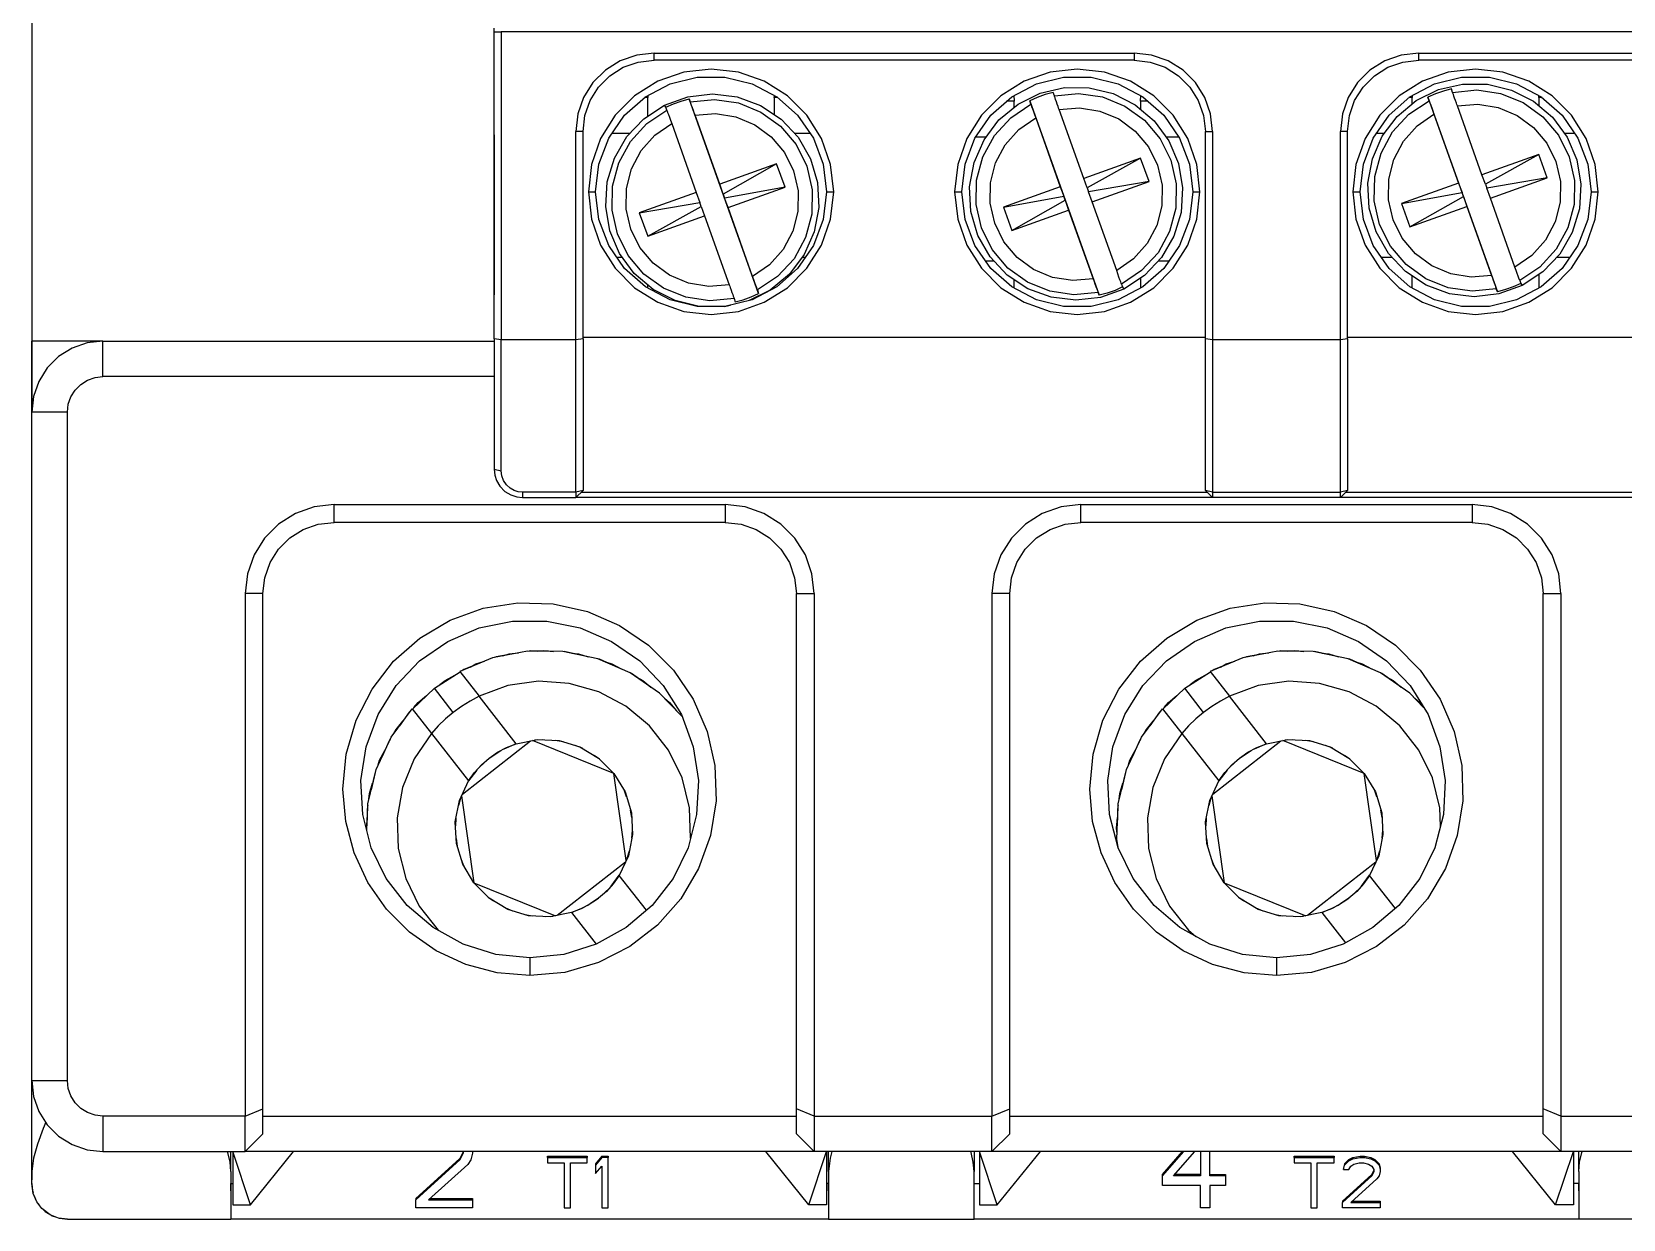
# Model space of a CAD drawing. Header units: millimetres. Extents: x 0 to 70, y 0 to 83.8.
# Drawn here: x 0 to 44.75, y 0 to 33.4 of the extents above; entities that cross this region are included whole.
import ezdxf

# ---------------------------------------------------------------- set-up
doc = ezdxf.new("R2010")
doc.units = ezdxf.units.MM

# ---------------------------------------------------------------- blocks, each defined once
blk = doc.blocks.new('CHINT_3996603e8de656a8bb9d982d1fb2e951_FACE_0')
at = {"color": 141, "linetype": 'Continuous', "true_color": 0x40d9ff}
for p, q in [((0, 45), (0, 24.7)), ((13, 33.4), (13, 33.5)), ((13, 24.761), (13, 33.4)), ((13, 33.4), (13.2, 33.4)), ((13.2, 33.4), (13.2, 24.734)), ((56.8, 33.4), (13.2, 33.4)), ((17.321, 31.55), (17.226, 31.55)), ((17.32, 31.609), (17.321, 31.55)), ((17.321, 31.027), (17.321, 31.55)), ((20.879, 31.55), (20.88, 31.609)), ((20.879, 31.55), (20.879, 31.069)), ((20.974, 31.55), (20.879, 31.55)), ((27.621, 31.45), (27.413, 31.45)), ((27.618, 31.608), (27.621, 31.45)), ((27.621, 31.272), (27.621, 31.45)), ((31.179, 31.45), (31.182, 31.608)), ((31.179, 31.45), (31.179, 31.219)), ((31.387, 31.45), (31.179, 31.45)), ((38.821, 31.55), (38.726, 31.55)), ((38.82, 31.609), (38.821, 31.55)), ((38.821, 31.372), (38.821, 31.55)), ((42.379, 31.55), (42.38, 31.609)), ((42.379, 31.55), (42.379, 31.319)), ((42.474, 31.55), (42.379, 31.55)), ((19.344, 29.116), (18.652, 31.053)), ((28.23, 30.98), (28.921, 29.043)), ((29.58, 29.278), (28.889, 31.216)), ((39.43, 31.08), (40.121, 29.143)), ((40.78, 29.378), (40.089, 31.316)), ((13, 30.5), (13, 26)), ((15.3, 24.734), (15.3, 30.6)), ((15.35, 30.6), (15.3, 30.6)), ((16.319, 30.55), (16.828, 30.55)), ((17.993, 30.818), (18.684, 28.881)), ((21.438, 30.55), (21.881, 30.55)), ((26.55, 30.45), (26.842, 30.45)), ((31.888, 30.45), (32.25, 30.45)), ((33.15, 30.6), (33.2, 30.6)), ((33.2, 30.6), (33.2, 24.734)), ((36.8, 24.734), (36.8, 30.6)), ((36.85, 30.6), (36.8, 30.6)), ((37.819, 30.55), (38.042, 30.55)), ((43.088, 30.55), (43.381, 30.55)), ((20.945, 29.688), (19.344, 29.116)), ((20.945, 29.688), (19.442, 28.834)), ((21.18, 29.028), (20.945, 29.688)), ((31.181, 29.85), (29.58, 29.278)), ((31.181, 29.85), (29.677, 29.014)), ((31.417, 29.19), (31.181, 29.85)), ((42.381, 29.95), (40.78, 29.378)), ((42.381, 29.95), (40.877, 29.114)), ((42.617, 29.29), (42.381, 29.95)), ((19.442, 28.834), (19.344, 29.116)), ((29.677, 29.014), (29.58, 29.278)), ((31.417, 29.19), (29.717, 28.902)), ((29.816, 28.619), (31.417, 29.19)), ((40.121, 29.143), (38.52, 28.572)), ((40.121, 29.143), (40.218, 28.879)), ((40.877, 29.114), (40.78, 29.378)), ((40.877, 29.114), (40.917, 29.002)), ((42.617, 29.29), (40.917, 29.002)), ((41.016, 28.719), (42.617, 29.29)), ((15.65, 28.9), (15.85, 28.9)), ((18.684, 28.881), (17.083, 28.31)), ((18.684, 28.881), (18.783, 28.598)), ((19.442, 28.834), (19.482, 28.721)), ((21.18, 29.028), (19.482, 28.721)), ((19.579, 28.457), (19.482, 28.721)), ((19.579, 28.457), (21.18, 29.028)), ((22.35, 28.9), (22.55, 28.9)), ((25.95, 28.9), (26.15, 28.9)), ((28.921, 29.043), (27.32, 28.472)), ((27.32, 28.472), (29.018, 28.779)), ((27.555, 27.812), (29.058, 28.666)), ((28.921, 29.043), (29.018, 28.779)), ((29.058, 28.666), (29.018, 28.779)), ((29.058, 28.666), (29.156, 28.384)), ((29.677, 29.014), (29.717, 28.902)), ((29.816, 28.619), (29.717, 28.902)), ((32.65, 28.9), (32.85, 28.9)), ((37.15, 28.9), (37.35, 28.9)), ((38.52, 28.572), (40.218, 28.879)), ((38.755, 27.912), (40.258, 28.766)), ((40.258, 28.766), (40.218, 28.879)), ((40.258, 28.766), (40.356, 28.484)), ((41.016, 28.719), (40.917, 29.002)), ((41.707, 26.782), (41.016, 28.719)), ((43.85, 28.9), (44.05, 28.9)), ((17.083, 28.31), (18.783, 28.598)), ((17.083, 28.31), (17.319, 27.65)), ((17.319, 27.65), (18.823, 28.486)), ((17.319, 27.65), (18.92, 28.222)), ((18.823, 28.486), (18.783, 28.598)), ((18.823, 28.486), (18.92, 28.222)), ((18.92, 28.222), (19.611, 26.284)), ((20.27, 26.52), (19.579, 28.457)), ((27.32, 28.472), (27.555, 27.812)), ((27.555, 27.812), (29.156, 28.384)), ((29.156, 28.384), (29.848, 26.447)), ((30.507, 26.682), (29.816, 28.619)), ((38.52, 28.572), (38.755, 27.912)), ((38.755, 27.912), (40.356, 28.484)), ((40.356, 28.484), (41.048, 26.547)), ((16.612, 27.05), (16.457, 27.05)), ((21.743, 27.05), (21.658, 27.05)), ((27.062, 26.95), (26.826, 26.95)), ((31.974, 26.95), (31.672, 26.95)), ((38.262, 27.05), (37.957, 27.05)), ((43.243, 27.05), (42.872, 27.05)), ((27.621, 26.19), (27.621, 26.431)), ((31.179, 26.473), (31.179, 26.19)), ((38.821, 26.19), (38.821, 26.531)), ((42.379, 26.573), (42.379, 26.19)), ((17.321, 26.19), (17.321, 26.281)), ((20.879, 26.228), (20.879, 26.19)), ((19.481, 25.674), (19.643, 25.711)), ((0, 24.7), (0, 22.7)), ((2, 24.7), (0, 24.7)), ((2, 24.7), (13, 24.7)), ((13.2, 24.734), (13, 24.761)), ((15.3, 24.734), (13.2, 24.734)), ((15.5, 24.761), (15.3, 24.734)), ((15.3, 20.448), (15.3, 24.734)), ((33, 24.8), (15.5, 24.8)), ((15.5, 24.761), (15.5, 20.5)), ((33.2, 24.734), (33, 24.761)), ((33, 20.5), (33, 24.761)), ((33.2, 24.734), (33.2, 20.448)), ((36.8, 24.734), (33.2, 24.734)), ((37, 24.761), (36.8, 24.734)), ((36.8, 20.448), (36.8, 24.734)), ((54.5, 24.8), (37, 24.8)), ((37, 24.761), (37, 20.5)), ((0, 3.9), (0, 22.7)), ((15.5, 20.5), (15.3, 20.3)), ((15.5, 20.5), (15.3, 20.448)), ((15.3, 20.448), (15.3, 20.3)), ((33.2, 20.3), (15.3, 20.3)), ((15.448, 20.448), (33.052, 20.448)), ((33.2, 20.448), (33, 20.5)), ((33, 20.5), (33.2, 20.3)), ((33.2, 20.448), (33.2, 20.3)), ((33.2, 20.448), (36.8, 20.448)), ((36.8, 20.3), (33.2, 20.3)), ((36.8, 20.3), (37, 20.5)), ((37, 20.5), (36.8, 20.448)), ((36.8, 20.3), (36.8, 20.448)), ((54.7, 20.3), (36.8, 20.3)), ((36.948, 20.448), (54.552, 20.448)), ((12.725, 15.692), (12.725, 15.691)), ((33.825, 15.692), (33.825, 15.691)), ((11.32, 14.939), (12.041, 15.396)), ((32.42, 14.939), (33.141, 15.396)), ((10.702, 14.349), (11.32, 14.939)), ((11.853, 14.256), (11.32, 14.939)), ((31.802, 14.349), (32.42, 14.939)), ((32.953, 14.256), (32.42, 14.939)), ((13.621, 13.376), (12.577, 14.71)), ((34.721, 13.376), (33.677, 14.71)), ((10.246, 13.75), (10.228, 13.75)), ((11.238, 13.663), (12.282, 12.328)), ((12.108, 11.956), (14.025, 13.455)), ((14.36, 13.486), (14.146, 13.479)), ((14.938, 13.43), (14.719, 13.468)), ((31.346, 13.75), (31.328, 13.75)), ((32.338, 13.663), (33.382, 12.328)), ((33.208, 11.956), (35.125, 13.455)), ((35.46, 13.486), (35.246, 13.479)), ((36.038, 13.43), (35.819, 13.468)), ((13.623, 13.376), (13.269, 13.225)), ((15.481, 13.245), (15.281, 13.326)), ((15.966, 12.943), (15.813, 13.046)), ((34.723, 13.376), (34.369, 13.225)), ((36.581, 13.245), (36.381, 13.326)), ((37.066, 12.943), (36.913, 13.046)), ((12.513, 12.634), (12.281, 12.326)), ((12.725, 12.85), (12.725, 12.843)), ((33.613, 12.634), (33.381, 12.326)), ((33.825, 12.85), (33.825, 12.843)), ((12.056, 11.844), (11.996, 11.638)), ((16.726, 11.878), (16.663, 12.051)), ((33.156, 11.844), (33.096, 11.638)), ((37.826, 11.878), (37.763, 12.051)), ((9.43, 11.303), (9.401, 11.009)), ((11.928, 11.285), (11.912, 11.063)), ((16.869, 11.295), (16.839, 11.508)), ((33.028, 11.285), (33.012, 11.063)), ((37.969, 11.295), (37.939, 11.508)), ((11.916, 11.134), (11.917, 11.134)), ((16.872, 10.715), (16.888, 10.937)), ((33.016, 11.134), (33.017, 11.134)), ((37.972, 10.715), (37.988, 10.937)), ((11.931, 10.705), (11.961, 10.492)), ((16.744, 10.156), (16.804, 10.362)), ((33.031, 10.705), (33.061, 10.492)), ((37.844, 10.156), (37.904, 10.362)), ((12.074, 10.122), (12.137, 9.949)), ((16.692, 10.044), (14.775, 8.545)), ((33.174, 10.122), (33.237, 9.949)), ((37.792, 10.044), (35.875, 8.545)), ((16.287, 9.366), (16.519, 9.674)), ((17.284, 8.691), (16.518, 9.672)), ((37.387, 9.366), (37.619, 9.674)), ((38.344, 8.743), (37.618, 9.672)), ((12.834, 9.057), (12.987, 8.954)), ((16.083, 9.164), (16.083, 9.157)), ((33.934, 9.057), (34.087, 8.954)), ((37.183, 9.164), (37.183, 9.157)), ((13.319, 8.755), (13.519, 8.674)), ((13.862, 8.57), (14.081, 8.532)), ((14.44, 8.514), (14.654, 8.521)), ((15.177, 8.624), (15.531, 8.775)), ((15.179, 8.624), (15.874, 7.735)), ((34.419, 8.755), (34.619, 8.674)), ((34.962, 8.57), (35.181, 8.532)), ((35.54, 8.514), (35.754, 8.521)), ((36.277, 8.624), (36.631, 8.775)), ((36.279, 8.624), (36.944, 7.774)), ((14, 7.35), (14, 6.85)), ((35, 7.35), (35, 6.85)), ((0, 1.342), (0, 3.9)), ((6, 1.9), (6, 2.9)), ((6.5, 2.9), (21.5, 2.9)), ((22, 2.9), (22, 1.9)), ((22, 2.9), (27, 2.9)), ((27, 1.9), (27, 2.9)), ((27.5, 2.9), (42.5, 2.9)), ((43, 2.9), (43, 1.9)), ((43, 2.9), (48, 2.9)), ((5.6, 1.342), (5.6, 1.9)), ((22, 1.9), (6, 1.9)), ((6.15, 0.4), (7.362, 1.9)), ((21.85, 0.4), (20.638, 1.9)), ((27, 1.9), (22, 1.9)), ((22.4, 1.342), (22.4, 1.9)), ((26.5, 1.9), (26.5, 1.342)), ((43, 1.9), (27, 1.9)), ((27.15, 0.4), (28.362, 1.9)), ((31.8, 1.221), (32.391, 1.9)), ((42.85, 0.4), (41.638, 1.9)), ((48, 1.9), (43, 1.9)), ((43.5, 1.342), (43.5, 1.9)), ((14.5, 1.732), (15.619, 1.732)), ((16.032, 1.732), (15.855, 1.522)), ((16.032, 1.768), (16.032, 1.732)), ((16.209, 1.732), (16.032, 1.732)), ((35.5, 1.732), (36.619, 1.732)), ((36.885, 1.401), (36.914, 1.522)), ((36.914, 1.522), (37.032, 1.642)), ((37.032, 1.677), (37.15, 1.738)), ((37.032, 1.642), (37.15, 1.702)), ((37.032, 1.677), (37.032, 1.642)), ((37.15, 1.738), (37.356, 1.768)), ((37.15, 1.738), (37.15, 1.702)), ((37.15, 1.702), (37.356, 1.732)), ((37.356, 1.768), (37.474, 1.768)), ((37.356, 1.768), (37.356, 1.732)), ((37.356, 1.732), (37.474, 1.732)), ((37.474, 1.768), (37.65, 1.738)), ((37.474, 1.768), (37.474, 1.732)), ((37.474, 1.732), (37.65, 1.702)), ((37.65, 1.738), (37.768, 1.677)), ((37.65, 1.738), (37.65, 1.702)), ((37.65, 1.702), (37.768, 1.642)), ((37.768, 1.677), (37.768, 1.642)), ((37.768, 1.642), (37.886, 1.522)), ((37.886, 1.522), (37.916, 1.401)), ((32.861, 1.256), (32.14, 1.256)), ((22.4, 0), (5.6, 0)), ((43.5, 0), (26.5, 0))]:
    blk.add_line(p, q, dxfattribs=at)
for points in [[(17.5, 32.8), (17.01, 32.745), (16.545, 32.582), (16.128, 32.32), (15.78, 31.972), (15.518, 31.555), (15.355, 31.09), (15.3, 30.6)], [(31, 32.6), (17.5, 32.6), (17.5, 32.8), (31, 32.8), (31, 32.6)], [(33.2, 30.6), (33.145, 31.09), (32.982, 31.555), (32.72, 31.972), (32.372, 32.32), (31.955, 32.582), (31.49, 32.745), (31, 32.8)], [(39, 32.8), (38.51, 32.745), (38.045, 32.582), (37.628, 32.32), (37.28, 31.972), (37.018, 31.555), (36.855, 31.09), (36.8, 30.6)], [(52.5, 32.6), (39, 32.6), (39, 32.8), (52.5, 32.8), (52.5, 32.6)], [(15.5, 30.6), (15.55, 31.045), (15.698, 31.468), (15.936, 31.847), (16.253, 32.164), (16.632, 32.402), (17.055, 32.55), (17.5, 32.6)], [(22.55, 28.9), (22.464, 29.668), (22.208, 30.397), (21.797, 31.051), (21.251, 31.597), (20.597, 32.008), (19.868, 32.264), (19.1, 32.35), (18.332, 32.264), (17.603, 32.008), (16.949, 31.597), (16.403, 31.051), (15.992, 30.397), (15.736, 29.668), (15.65, 28.9)], [(32.85, 28.9), (32.764, 29.668), (32.508, 30.397), (32.097, 31.051), (31.551, 31.597), (30.897, 32.008), (30.168, 32.264), (29.4, 32.35), (28.632, 32.264), (27.903, 32.008), (27.249, 31.597), (26.703, 31.051), (26.292, 30.397), (26.036, 29.668), (25.95, 28.9)], [(31, 32.6), (31.445, 32.55), (31.868, 32.402), (32.247, 32.164), (32.564, 31.847), (32.802, 31.468), (32.95, 31.045), (33, 30.6)], [(37, 30.6), (37.05, 31.045), (37.198, 31.468), (37.436, 31.847), (37.753, 32.164), (38.132, 32.402), (38.555, 32.55), (39, 32.6)], [(44.05, 28.9), (43.964, 29.668), (43.708, 30.397), (43.297, 31.051), (42.751, 31.597), (42.097, 32.008), (41.368, 32.264), (40.6, 32.35), (39.832, 32.264), (39.103, 32.008), (38.449, 31.597), (37.903, 31.051), (37.492, 30.397), (37.236, 29.668), (37.15, 28.9)], [(15.85, 28.9), (15.944, 29.678), (16.222, 30.41), (16.667, 31.055), (17.254, 31.575), (17.948, 31.939), (18.708, 32.126), (19.492, 32.126), (20.252, 31.939), (20.946, 31.575), (21.533, 31.055), (21.978, 30.41), (22.256, 29.678), (22.35, 28.9)], [(26.15, 28.9), (26.244, 29.678), (26.522, 30.41), (26.967, 31.055), (27.554, 31.575), (28.248, 31.939), (29.008, 32.126), (29.792, 32.126), (30.552, 31.939), (31.246, 31.575), (31.833, 31.055), (32.278, 30.41), (32.556, 29.678), (32.65, 28.9)], [(30.705, 26.164), (30.049, 25.928), (29.357, 25.849), (28.664, 25.932), (28.01, 26.173), (27.429, 26.558), (26.952, 27.067), (26.606, 27.673), (26.409, 28.342), (26.372, 29.038), (26.497, 29.724), (26.777, 30.363), (27.196, 30.92), (27.733, 31.365), (28.358, 31.674), (29.036, 31.83), (29.732, 31.826), (30.408, 31.662), (31.028, 31.346), (31.558, 30.897), (31.971, 30.337), (32.244, 29.696), (32.362, 29.011), (32.319, 28.316), (32.117, 27.651), (31.767, 27.049), (31.288, 26.545), (30.705, 26.164)], [(37.35, 28.9), (37.444, 29.678), (37.722, 30.41), (38.167, 31.055), (38.754, 31.575), (39.448, 31.939), (40.208, 32.126), (40.992, 32.126), (41.752, 31.939), (42.446, 31.575), (43.033, 31.055), (43.478, 30.41), (43.756, 29.678), (43.85, 28.9)], [(41.905, 26.264), (41.249, 26.028), (40.557, 25.949), (39.864, 26.032), (39.21, 26.273), (38.629, 26.658), (38.152, 27.167), (37.806, 27.773), (37.609, 28.442), (37.572, 29.138), (37.697, 29.824), (37.977, 30.463), (38.396, 31.02), (38.933, 31.465), (39.558, 31.774), (40.236, 31.93), (40.932, 31.926), (41.608, 31.762), (42.228, 31.446), (42.758, 30.997), (43.171, 30.437), (43.444, 29.796), (43.562, 29.111), (43.519, 28.416), (43.317, 27.751), (42.967, 27.149), (42.488, 26.645), (41.905, 26.264)], [(39.954, 31.697), (39.92, 31.795), (39.695, 31.735), (39.474, 31.656), (39.261, 31.56)], [(18.789, 25.674), (18.768, 25.674), (18.092, 25.838), (17.472, 26.154), (16.942, 26.603), (16.529, 27.163), (16.256, 27.804), (16.138, 28.489), (16.181, 29.184), (16.383, 29.849), (16.733, 30.451), (17.212, 30.955), (17.795, 31.336)], [(17.795, 31.336), (18.451, 31.572), (19.143, 31.651), (19.836, 31.568), (20.49, 31.327), (21.071, 30.942), (21.548, 30.433), (21.894, 29.827), (22.091, 29.158), (22.128, 28.462), (22.003, 27.776), (21.723, 27.137), (21.304, 26.58), (20.767, 26.135), (20.174, 25.842)], [(17.858, 31.194), (17.827, 31.276), (17.795, 31.336)], [(17.827, 31.276), (18.04, 31.372), (18.26, 31.45), (18.486, 31.511)], [(20.406, 26.138), (20.439, 26.04), (18.486, 31.511), (18.517, 31.429)], [(18.517, 31.429), (19.195, 31.496), (19.869, 31.399), (20.5, 31.144), (21.053, 30.746), (21.494, 30.227), (21.798, 29.618), (21.948, 28.953), (21.935, 28.273), (21.76, 27.615), (21.433, 27.017), (20.973, 26.516), (20.406, 26.138)], [(18.652, 31.053), (18.627, 31.123), (18.603, 31.19), (18.577, 31.265), (18.554, 31.329), (18.536, 31.379), (18.523, 31.413), (18.517, 31.429)], [(29.983, 26.071), (29.305, 26.004), (28.631, 26.101), (28, 26.356), (27.447, 26.754), (27.006, 27.273), (26.702, 27.882), (26.552, 28.547), (26.565, 29.227), (26.74, 29.885), (27.067, 30.483), (27.527, 30.984), (28.094, 31.362)], [(28.754, 31.597), (28.72, 31.695), (28.495, 31.635), (28.274, 31.556), (28.061, 31.46)], [(28.094, 31.362), (28.061, 31.46), (30.014, 25.989), (29.983, 26.071)], [(28.094, 31.362), (28.101, 31.341), (28.116, 31.299), (28.138, 31.237), (28.166, 31.16), (28.197, 31.073), (28.23, 30.98)], [(28.754, 31.597), (29.431, 31.664), (30.105, 31.567), (30.737, 31.312), (31.289, 30.913), (31.73, 30.394), (32.034, 29.785), (32.184, 29.121), (32.171, 28.44), (31.996, 27.782), (31.669, 27.185), (31.209, 26.683), (30.642, 26.306)], [(28.889, 31.216), (28.875, 31.256), (28.86, 31.296), (28.835, 31.368), (28.811, 31.434), (28.791, 31.492), (28.774, 31.539), (28.761, 31.576), (28.754, 31.597)], [(41.183, 26.171), (40.505, 26.104), (39.831, 26.201), (39.2, 26.456), (38.647, 26.854), (38.206, 27.373), (37.902, 27.982), (37.752, 28.647), (37.765, 29.327), (37.94, 29.985), (38.267, 30.583), (38.727, 31.084), (39.294, 31.462)], [(39.294, 31.462), (39.261, 31.56), (41.214, 26.089), (41.183, 26.171)], [(39.294, 31.462), (39.301, 31.441), (39.316, 31.399), (39.338, 31.337), (39.366, 31.26), (39.397, 31.173), (39.43, 31.08)], [(39.954, 31.697), (40.631, 31.764), (41.305, 31.667), (41.937, 31.412), (42.489, 31.013), (42.93, 30.494), (43.234, 29.885), (43.384, 29.221), (43.371, 28.54), (43.196, 27.882), (42.869, 27.285), (42.409, 26.783), (41.842, 26.406)], [(40.089, 31.316), (40.075, 31.356), (40.06, 31.396), (40.035, 31.468), (40.011, 31.534), (39.991, 31.592), (39.974, 31.639), (39.961, 31.676), (39.954, 31.697)], [(40.089, 31.316), (40.664, 31.361), (41.234, 31.27), (41.766, 31.048), (42.231, 30.706), (42.602, 30.265), (42.859, 29.749), (42.987, 29.186), (42.979, 28.609), (42.836, 28.051), (42.565, 27.541), (42.181, 27.11), (41.707, 26.782)], [(19.746, 25.903), (19.069, 25.836), (18.395, 25.933), (17.763, 26.188), (17.211, 26.587), (16.77, 27.106), (16.466, 27.715), (16.316, 28.379), (16.329, 29.06), (16.504, 29.718), (16.831, 30.315), (17.291, 30.817), (17.858, 31.194)], [(17.858, 31.194), (17.865, 31.175), (17.88, 31.134), (17.902, 31.074), (17.929, 30.997), (17.96, 30.911), (17.993, 30.818)], [(18.652, 31.053), (19.227, 31.099), (19.797, 31.008), (20.329, 30.786), (20.794, 30.444), (21.165, 30.003), (21.422, 29.486), (21.55, 28.924), (21.542, 28.347), (21.399, 27.789), (21.128, 27.279), (20.744, 26.848), (20.27, 26.52)], [(29.848, 26.447), (29.273, 26.401), (28.703, 26.492), (28.171, 26.714), (27.706, 27.056), (27.335, 27.497), (27.078, 28.014), (26.95, 28.576), (26.958, 29.153), (27.101, 29.711), (27.372, 30.221), (27.756, 30.652), (28.23, 30.98)], [(28.889, 31.216), (29.464, 31.261), (30.034, 31.17), (30.566, 30.948), (31.031, 30.606), (31.402, 30.165), (31.659, 29.649), (31.787, 29.086), (31.779, 28.509), (31.636, 27.951), (31.365, 27.441), (30.981, 27.01), (30.507, 26.682)], [(41.048, 26.547), (40.473, 26.501), (39.903, 26.592), (39.371, 26.814), (38.906, 27.156), (38.535, 27.597), (38.278, 28.114), (38.15, 28.676), (38.158, 29.253), (38.301, 29.811), (38.572, 30.321), (38.956, 30.752), (39.43, 31.08)], [(15.5, 24.761), (15.5, 30.6), (15.3, 30.6)], [(19.611, 26.284), (19.036, 26.239), (18.466, 26.33), (17.934, 26.552), (17.469, 26.894), (17.098, 27.335), (16.841, 27.851), (16.713, 28.414), (16.721, 28.991), (16.864, 29.549), (17.135, 30.059), (17.519, 30.49), (17.993, 30.818)], [(33, 24.761), (33, 30.6), (33.2, 30.6)], [(37, 24.761), (37, 30.6), (36.8, 30.6)], [(15.65, 28.9), (15.736, 28.132), (15.992, 27.403), (16.403, 26.749), (16.949, 26.203), (17.603, 25.792), (18.332, 25.536), (19.1, 25.45), (19.868, 25.536), (20.597, 25.792), (21.251, 26.203), (21.797, 26.749), (22.208, 27.403), (22.464, 28.132), (22.55, 28.9)], [(22.35, 28.9), (22.256, 28.122), (21.978, 27.39), (21.533, 26.745), (20.946, 26.225), (20.252, 25.861), (19.492, 25.674), (18.708, 25.674), (17.948, 25.861), (17.254, 26.225), (16.667, 26.745), (16.222, 27.39), (15.944, 28.122), (15.85, 28.9)], [(25.95, 28.9), (26.036, 28.132), (26.292, 27.403), (26.703, 26.749), (27.249, 26.203), (27.903, 25.792), (28.632, 25.536), (29.4, 25.45), (30.168, 25.536), (30.897, 25.792), (31.551, 26.203), (32.097, 26.749), (32.508, 27.403), (32.764, 28.132), (32.85, 28.9)], [(32.65, 28.9), (32.556, 28.122), (32.278, 27.39), (31.833, 26.745), (31.246, 26.225), (30.552, 25.861), (29.792, 25.674), (29.008, 25.674), (28.248, 25.861), (27.554, 26.225), (26.967, 26.745), (26.522, 27.39), (26.244, 28.122), (26.15, 28.9)], [(37.15, 28.9), (37.236, 28.132), (37.492, 27.403), (37.903, 26.749), (38.449, 26.203), (39.103, 25.792), (39.832, 25.536), (40.6, 25.45), (41.368, 25.536), (42.097, 25.792), (42.751, 26.203), (43.297, 26.749), (43.708, 27.403), (43.964, 28.132), (44.05, 28.9)], [(43.85, 28.9), (43.756, 28.122), (43.478, 27.39), (43.033, 26.745), (42.446, 26.225), (41.752, 25.861), (40.992, 25.674), (40.208, 25.674), (39.448, 25.861), (38.754, 26.225), (38.167, 26.745), (37.722, 27.39), (37.444, 28.122), (37.35, 28.9)], [(20.406, 26.138), (20.399, 26.159), (20.384, 26.201), (20.362, 26.263), (20.334, 26.34), (20.303, 26.427), (20.27, 26.52)], [(29.848, 26.447), (29.873, 26.377), (29.897, 26.31), (29.923, 26.235), (29.946, 26.171), (29.964, 26.121), (29.977, 26.087), (29.983, 26.071)], [(30.642, 26.306), (30.635, 26.325), (30.62, 26.366), (30.598, 26.426), (30.571, 26.503), (30.54, 26.589), (30.507, 26.682)], [(41.048, 26.547), (41.073, 26.477), (41.097, 26.41), (41.123, 26.335), (41.146, 26.271), (41.164, 26.221), (41.177, 26.187), (41.183, 26.171)], [(41.842, 26.406), (41.835, 26.425), (41.82, 26.466), (41.798, 26.526), (41.771, 26.603), (41.74, 26.689), (41.707, 26.782)], [(41.842, 26.406), (41.873, 26.324), (41.905, 26.264)], [(19.611, 26.284), (19.625, 26.244), (19.64, 26.204), (19.665, 26.132), (19.689, 26.066), (19.709, 26.008), (19.726, 25.961), (19.739, 25.924), (19.746, 25.903)], [(19.746, 25.903), (19.78, 25.805), (20.005, 25.865), (20.226, 25.944), (20.439, 26.04)], [(30.673, 26.224), (30.46, 26.128), (30.24, 26.05), (30.014, 25.989)], [(30.642, 26.306), (30.673, 26.224), (30.705, 26.164)], [(41.873, 26.324), (41.66, 26.228), (41.44, 26.15), (41.214, 26.089)], [(0, 1), (0, 1.11), (0, 24.7)], [(2, 24.7), (1.555, 24.65), (1.132, 24.502), (0.753, 24.264), (0.436, 23.947), (0.198, 23.568), (0.05, 23.145), (0, 22.7)], [(13, 23.7), (2, 23.7), (2, 24.7)], [(13, 24.761), (13, 21.1), (13.2, 21.048), (13.2, 24.734)], [(1, 22.7), (1.025, 22.923), (1.099, 23.134), (1.218, 23.323), (1.377, 23.482), (1.566, 23.601), (1.777, 23.675), (2, 23.7)], [(0, 3.9), (1, 3.9), (1, 22.7), (0, 22.7)], [(13, 21.1), (13.018, 20.932), (13.068, 20.78), (13.165, 20.615), (13.303, 20.473), (13.471, 20.371), (13.642, 20.316), (13.8, 20.3)], [(13.8, 20.448), (13.68, 20.459), (13.568, 20.495), (13.447, 20.565), (13.344, 20.66), (13.266, 20.776), (13.216, 20.907), (13.2, 21.048)], [(15.3, 20.448), (13.8, 20.448), (13.8, 20.3), (15.3, 20.3)], [(8.5, 20.1), (7.944, 20.037), (7.415, 19.852), (6.941, 19.555), (6.545, 19.159), (6.248, 18.685), (6.063, 18.156), (6, 17.6)], [(19.5, 19.6), (8.5, 19.6), (8.5, 20.1), (19.5, 20.1), (19.5, 19.6)], [(22, 17.6), (21.937, 18.156), (21.752, 18.685), (21.455, 19.159), (21.059, 19.555), (20.585, 19.852), (20.056, 20.037), (19.5, 20.1)], [(29.5, 20.1), (28.944, 20.037), (28.415, 19.852), (27.941, 19.555), (27.545, 19.159), (27.248, 18.685), (27.063, 18.156), (27, 17.6)], [(40.5, 19.6), (29.5, 19.6), (29.5, 20.1), (40.5, 20.1), (40.5, 19.6)], [(43, 17.6), (42.937, 18.156), (42.752, 18.685), (42.455, 19.159), (42.059, 19.555), (41.585, 19.852), (41.056, 20.037), (40.5, 20.1)], [(6.5, 17.6), (6.55, 18.045), (6.698, 18.468), (6.936, 18.847), (7.253, 19.164), (7.632, 19.402), (8.055, 19.55), (8.5, 19.6)], [(19.5, 19.6), (19.945, 19.55), (20.368, 19.402), (20.747, 19.164), (21.064, 18.847), (21.302, 18.468), (21.45, 18.045), (21.5, 17.6)], [(27.5, 17.6), (27.55, 18.045), (27.698, 18.468), (27.936, 18.847), (28.253, 19.164), (28.632, 19.402), (29.055, 19.55), (29.5, 19.6)], [(40.5, 19.6), (40.945, 19.55), (41.368, 19.402), (41.747, 19.164), (42.064, 18.847), (42.302, 18.468), (42.45, 18.045), (42.5, 17.6)], [(6, 2.9), (6.5, 3.107), (6.5, 17.6), (6, 17.6), (6, 2.9)], [(22, 2.9), (21.5, 3.107), (21.5, 17.6), (22, 17.6), (22, 2.9)], [(27, 2.9), (27.5, 3.107), (27.5, 17.6), (27, 17.6), (27, 2.9)], [(43, 2.9), (42.5, 3.107), (42.5, 17.6), (43, 17.6), (43, 2.9)], [(14, 6.85), (13.088, 6.93), (12.204, 7.167), (11.375, 7.553), (10.625, 8.078), (9.978, 8.725), (9.453, 9.475), (9.067, 10.304), (8.83, 11.188), (8.75, 12.1), (8.843, 13.084), (9.119, 14.033), (9.567, 14.913), (10.173, 15.694), (10.914, 16.347), (11.765, 16.85), (12.694, 17.185), (13.67, 17.34), (14.658, 17.309), (15.622, 17.093), (16.529, 16.701), (17.346, 16.145), (18.045, 15.446), (18.601, 14.629), (18.993, 13.722), (19.209, 12.758), (19.24, 11.77), (19.085, 10.794), (18.75, 9.865), (18.247, 9.014), (17.594, 8.273), (16.813, 7.667), (15.933, 7.219), (14.984, 6.943), (14, 6.85)], [(35, 6.85), (34.088, 6.93), (33.204, 7.167), (32.375, 7.553), (31.625, 8.078), (30.978, 8.725), (30.453, 9.475), (30.067, 10.304), (29.83, 11.188), (29.75, 12.1), (29.843, 13.084), (30.119, 14.033), (30.567, 14.913), (31.173, 15.694), (31.914, 16.347), (32.765, 16.85), (33.694, 17.185), (34.67, 17.34), (35.658, 17.309), (36.622, 17.093), (37.529, 16.701), (38.346, 16.145), (39.045, 15.446), (39.601, 14.629), (39.993, 13.722), (40.209, 12.758), (40.24, 11.77), (40.085, 10.794), (39.75, 9.865), (39.247, 9.014), (38.594, 8.273), (37.813, 7.667), (36.933, 7.219), (35.984, 6.943), (35, 6.85)], [(14, 7.35), (13.044, 7.447), (12.127, 7.735), (11.286, 8.201), (10.557, 8.827), (9.969, 9.587), (9.546, 10.45), (9.305, 11.381), (9.256, 12.341), (9.402, 13.291), (9.735, 14.192), (10.244, 15.008), (10.906, 15.704), (11.695, 16.253), (12.578, 16.632), (13.519, 16.826), (14.481, 16.826), (15.422, 16.632), (16.305, 16.253), (17.094, 15.704), (17.756, 15.008), (18.265, 14.192), (18.598, 13.291), (18.744, 12.341), (18.695, 11.381), (18.454, 10.45), (18.031, 9.587), (17.443, 8.827), (16.714, 8.201), (15.873, 7.735), (14.956, 7.447), (14, 7.35)], [(35, 7.35), (34.044, 7.447), (33.127, 7.735), (32.286, 8.201), (31.557, 8.827), (30.969, 9.587), (30.546, 10.45), (30.305, 11.381), (30.256, 12.341), (30.402, 13.291), (30.735, 14.192), (31.244, 15.008), (31.906, 15.704), (32.695, 16.253), (33.578, 16.632), (34.519, 16.826), (35.481, 16.826), (36.422, 16.632), (37.305, 16.253), (38.094, 15.704), (38.756, 15.008), (39.265, 14.192), (39.598, 13.291), (39.744, 12.341), (39.695, 11.381), (39.454, 10.45), (39.031, 9.587), (38.443, 8.827), (37.714, 8.201), (36.873, 7.735), (35.956, 7.447), (35, 7.35)], [(18.285, 14.136), (17.648, 14.801), (16.828, 15.371), (15.912, 15.766), (14.935, 15.971), (13.936, 15.978), (12.956, 15.787), (12.034, 15.405), (12.577, 14.71)], [(12.322, 15.531), (12.487, 15.619), (12.73, 15.693)], [(13.538, 15.901), (13.062, 15.818), (13.01, 15.798)], [(13.246, 15.85), (13.425, 15.904), (13.687, 15.93)], [(14.53, 15.974), (14.027, 15.986), (13.982, 15.978)], [(14.214, 15.982), (14.4, 16), (14.672, 15.973)], [(15.521, 15.848), (15.007, 15.963), (14.97, 15.964)], [(15.189, 15.922), (15.375, 15.904), (15.646, 15.822)], [(16.479, 15.521), (15.964, 15.749), (15.937, 15.755)], [(16.135, 15.674), (16.313, 15.619), (16.571, 15.482)], [(39.139, 14.393), (38.748, 14.801), (37.928, 15.371), (37.012, 15.766), (36.035, 15.971), (35.036, 15.978), (34.056, 15.787), (33.134, 15.405), (33.677, 14.71)], [(33.422, 15.531), (33.587, 15.619), (33.83, 15.693)], [(34.638, 15.901), (34.162, 15.818), (34.11, 15.798)], [(34.346, 15.85), (34.525, 15.904), (34.787, 15.93)], [(35.63, 15.974), (35.127, 15.986), (35.082, 15.978)], [(35.314, 15.982), (35.5, 16), (35.772, 15.973)], [(36.621, 15.848), (36.107, 15.963), (36.07, 15.964)], [(36.289, 15.922), (36.475, 15.904), (36.746, 15.822)], [(37.579, 15.521), (37.064, 15.749), (37.037, 15.755)], [(37.235, 15.674), (37.413, 15.619), (37.671, 15.482)], [(11.478, 15.039), (11.622, 15.157), (11.891, 15.301)], [(12.584, 15.633), (12.147, 15.464), (12.093, 15.429)], [(17.381, 14.987), (16.86, 15.353), (16.843, 15.36)], [(17.013, 15.245), (17.178, 15.157), (17.411, 14.966)], [(32.578, 15.039), (32.722, 15.157), (32.991, 15.301)], [(33.684, 15.633), (33.247, 15.464), (33.193, 15.429)], [(38.481, 14.987), (37.96, 15.353), (37.943, 15.36)], [(38.113, 15.245), (38.278, 15.157), (38.511, 14.966)], [(18.523, 10.717), (18.494, 11.574), (18.285, 12.414), (17.905, 13.192), (17.372, 13.874), (16.708, 14.43), (15.943, 14.835), (15.111, 15.072), (14.247, 15.131), (13.39, 15.009), (12.577, 14.71)], [(18.285, 14.136), (17.662, 14.789), (17.655, 14.795)], [(39.612, 11.058), (39.594, 11.574), (39.385, 12.414), (39.005, 13.192), (38.472, 13.874), (37.808, 14.43), (37.043, 14.835), (36.211, 15.072), (35.347, 15.131), (34.49, 15.009), (33.677, 14.71)], [(39.137, 14.396), (38.762, 14.789), (38.755, 14.795)], [(9.419, 10.938), (9.446, 11.679), (9.68, 12.65), (10.102, 13.555), (10.695, 14.358), (11.238, 13.663)], [(10.746, 14.391), (10.864, 14.536), (11.1, 14.729)], [(12.577, 14.71), (12.326, 14.576), (12.084, 14.424), (11.853, 14.256)], [(17.791, 14.654), (17.936, 14.536), (18.129, 14.3)], [(30.55, 10.442), (30.51, 10.682), (30.546, 11.679), (30.78, 12.65), (31.202, 13.555), (31.795, 14.358), (32.338, 13.663)], [(31.846, 14.391), (31.964, 14.536), (32.2, 14.729)], [(33.677, 14.71), (33.426, 14.576), (33.184, 14.424), (32.953, 14.256)], [(38.891, 14.654), (39.036, 14.536), (39.097, 14.46)], [(10.18, 13.66), (10.243, 13.778), (10.436, 14.013)], [(10.657, 14.307), (10.611, 14.262), (10.341, 13.879)], [(11.853, 14.256), (11.635, 14.073), (11.429, 13.875), (11.238, 13.663)], [(31.28, 13.66), (31.343, 13.778), (31.536, 14.013)], [(31.757, 14.307), (31.711, 14.262), (31.441, 13.879)], [(32.953, 14.256), (32.735, 14.073), (32.529, 13.875), (32.338, 13.663)], [(10.079, 13.505), (10.047, 13.46), (9.851, 13.017)], [(11.238, 13.663), (10.753, 12.946), (10.427, 12.144), (10.276, 11.292), (10.306, 10.426), (10.515, 9.586), (10.895, 8.808), (11.428, 8.126), (11.441, 8.116)], [(13.621, 13.376), (14.22, 13.494), (14.83, 13.463), (15.414, 13.285), (15.937, 12.971), (16.369, 12.54)], [(16.715, 10.092), (16.369, 12.54), (14.076, 13.465)], [(31.179, 13.505), (31.147, 13.46), (30.951, 13.017)], [(32.338, 13.663), (31.853, 12.946), (31.527, 12.144), (31.376, 11.292), (31.406, 10.426), (31.615, 9.586), (31.995, 8.808), (32.528, 8.126), (32.737, 7.951)], [(34.721, 13.376), (35.32, 13.494), (35.93, 13.463), (36.514, 13.285), (37.037, 12.971), (37.469, 12.54)], [(37.815, 10.092), (37.469, 12.54), (35.176, 13.465)], [(9.739, 12.777), (9.781, 12.913), (9.924, 13.182)], [(12.577, 12.705), (12.86, 12.969), (13.185, 13.18)], [(12.86, 12.969), (13.097, 13.134), (13.352, 13.27), (13.621, 13.376)], [(30.839, 12.777), (30.881, 12.913), (31.024, 13.182)], [(33.677, 12.705), (33.96, 12.969), (34.285, 13.18)], [(33.96, 12.969), (34.197, 13.134), (34.452, 13.27), (34.721, 13.376)], [(9.669, 12.606), (9.651, 12.564), (9.541, 12.073)], [(12.282, 12.328), (12.45, 12.564), (12.643, 12.778), (12.86, 12.969)], [(16.369, 12.54), (16.684, 12.017), (16.862, 11.433), (16.894, 10.824), (16.777, 10.224), (16.518, 9.672)], [(30.769, 12.606), (30.751, 12.564), (30.641, 12.073)], [(33.382, 12.328), (33.55, 12.564), (33.743, 12.778), (33.96, 12.969)], [(37.469, 12.54), (37.784, 12.017), (37.962, 11.433), (37.994, 10.824), (37.877, 10.224), (37.618, 9.672)], [(9.481, 11.824), (9.496, 11.975), (9.584, 12.267)], [(12.431, 9.46), (12.116, 9.983), (11.938, 10.567), (11.906, 11.176), (12.023, 11.776), (12.282, 12.328)], [(30.581, 11.824), (30.596, 11.975), (30.684, 12.267)], [(33.531, 9.46), (33.216, 9.983), (33.038, 10.567), (33.006, 11.176), (33.123, 11.776), (33.382, 12.328)], [(9.445, 11.643), (9.437, 11.607), (9.425, 11.08)], [(12.085, 11.908), (12.431, 9.46), (14.724, 8.535)], [(30.545, 11.643), (30.537, 11.607), (30.525, 11.08)], [(33.185, 11.908), (33.531, 9.46), (35.824, 8.535)], [(11.912, 11.063), (11.919, 11.187), (11.921, 11.194)], [(30.516, 10.839), (30.5, 11), (30.53, 11.303)], [(33.012, 11.063), (33.019, 11.187), (33.021, 11.194)], [(16.892, 10.866), (16.889, 10.813), (16.876, 10.768)], [(37.992, 10.866), (37.989, 10.813), (37.976, 10.768)], [(30.515, 10.655), (30.514, 10.627), (30.543, 10.461)], [(15.179, 8.624), (14.58, 8.506), (13.97, 8.537), (13.386, 8.715), (12.863, 9.029), (12.431, 9.46)], [(16.518, 9.672), (16.35, 9.436), (16.157, 9.222), (15.94, 9.031)], [(36.279, 8.624), (35.68, 8.506), (35.07, 8.537), (34.486, 8.715), (33.963, 9.029), (33.531, 9.46)], [(37.618, 9.672), (37.45, 9.436), (37.257, 9.222), (37.04, 9.031)], [(15.94, 9.031), (15.703, 8.866), (15.448, 8.73), (15.179, 8.624)], [(15.615, 8.82), (15.94, 9.031), (16.223, 9.295)], [(37.04, 9.031), (36.803, 8.866), (36.548, 8.73), (36.279, 8.624)], [(36.715, 8.82), (37.04, 9.031), (37.323, 9.295)], [(0, 3.9), (0.05, 3.455), (0.198, 3.032), (0.436, 2.653), (0.753, 2.336), (1.132, 2.098), (1.555, 1.95), (2, 1.9)], [(2, 2.9), (1.777, 2.925), (1.566, 2.999), (1.377, 3.118), (1.218, 3.277), (1.099, 3.466), (1.025, 3.677), (1, 3.9)], [(0.39, 2.727), (0.321, 2.554), (0.159, 2.114), (0.048, 1.721), (0, 1.342)], [(6, 2.9), (2, 2.9), (2, 1.9), (6, 1.9)], [(6, 1.9), (6.5, 2.4), (6.5, 3.107)], [(22, 1.9), (21.5, 2.4), (21.5, 3.107)], [(27, 1.9), (27.5, 2.4), (27.5, 3.107)], [(43, 1.9), (42.5, 2.4), (42.5, 3.107)], [(5.6, 1.342), (5.575, 1.605), (5.513, 1.878), (5.505, 1.9)], [(6.15, 0.4), (5.65, 1.9), (5.65, 0.4), (6.15, 0.4)], [(12.126, 1.888), (12.037, 1.708), (12.037, 1.672), (10.8, 0.544)], [(12.391, 1.9), (12.391, 1.853), (12.347, 1.672), (12.258, 1.537), (11.153, 0.544), (12.391, 0.544)], [(12.126, 1.9), (12.126, 1.853), (12.037, 1.672)], [(21.85, 0.4), (22.35, 1.9), (22.35, 0.4), (21.85, 0.4)], [(22.499, 1.9), (22.448, 1.721), (22.4, 1.342)], [(26.5, 1.342), (26.475, 1.605), (26.413, 1.876), (26.405, 1.9)], [(27.15, 0.4), (26.65, 1.9), (26.65, 0.4), (27.15, 0.4)], [(31.8, 1.221), (31.8, 1.256), (32.36, 1.9)], [(32.861, 1.9), (32.861, 1.221), (32.109, 1.221), (32.704, 1.9)], [(33.568, 1.221), (33.126, 1.221), (33.126, 1.9)], [(42.85, 0.4), (43.35, 1.9), (43.35, 0.4), (42.85, 0.4)], [(43.5, 1.342), (43.525, 1.605), (43.587, 1.876), (43.595, 1.9)], [(12.037, 1.708), (10.8, 0.579), (10.8, 0.544)], [(14.5, 1.732), (14.5, 1.768), (15.619, 1.768), (15.619, 1.732)], [(14.5, 1.732), (14.5, 1.582), (14.971, 1.582), (14.971, 0.318), (15.148, 0.318), (15.148, 1.582), (15.619, 1.582), (15.619, 1.732)], [(16.032, 1.768), (15.855, 1.557), (15.855, 1.522)], [(15.855, 1.522), (15.855, 1.281), (16.032, 1.492), (16.032, 0.318), (16.209, 0.318), (16.209, 1.732)], [(16.032, 1.768), (16.209, 1.768), (16.209, 1.732)], [(35.5, 1.732), (35.5, 1.768), (36.619, 1.768), (36.619, 1.732)], [(35.5, 1.732), (35.5, 1.582), (35.971, 1.582), (35.971, 0.318), (36.148, 0.318), (36.148, 1.582), (36.619, 1.582), (36.619, 1.732)], [(37.739, 1.377), (37.68, 1.256), (37.68, 1.221), (36.855, 0.469)], [(36.885, 1.401), (37.032, 1.401), (37.091, 1.492), (37.179, 1.552), (37.326, 1.582), (37.444, 1.582), (37.592, 1.552), (37.68, 1.492), (37.739, 1.401), (37.739, 1.341), (37.68, 1.221)], [(36.914, 1.557), (36.885, 1.437), (36.885, 1.401)], [(37.032, 1.677), (36.914, 1.557), (36.914, 1.522)], [(37.916, 1.401), (37.916, 1.341), (37.886, 1.221), (37.827, 1.131), (37.091, 0.469), (37.916, 0.469)], [(37.768, 1.677), (37.886, 1.557), (37.886, 1.522)], [(37.886, 1.557), (37.916, 1.437), (37.916, 1.401)], [(0, 1.342), (0, 1.224), (0, 1.11)], [(1, 0), (0.752, 0.031), (0.515, 0.126), (0.285, 0.301), (0.142, 0.486), (0.04, 0.719), (0, 1)], [(0, 1), (0.007, 0.886), (0.026, 0.773), (0.037, 0.742)], [(5.6, 1.342), (5.6, 0.782), (5.6, 0.357), (5.6, 0.091), (5.6, 0)], [(5.6, 0.799), (5.6, 1), (5.65, 1)], [(22.4, 0.799), (22.4, 1), (22.35, 1)], [(22.4, 1.342), (22.4, 0.782), (22.4, 0.357), (22.4, 0.091), (22.4, 0)], [(26.5, 0), (26.5, 0.091), (26.5, 0.357), (26.5, 0.782), (26.5, 1.342)], [(26.5, 0.799), (26.5, 1), (26.65, 1)], [(33.568, 1.221), (33.568, 0.95), (33.126, 0.95), (33.126, 0.318), (32.861, 0.318), (32.861, 0.95), (31.8, 0.95), (31.8, 1.221)], [(33.126, 1.256), (33.568, 1.256), (33.568, 1.221)], [(37.68, 1.256), (36.855, 0.504), (36.855, 0.469)], [(43.5, 0.799), (43.5, 1), (43.35, 1)], [(43.5, 1.342), (43.5, 0.782), (43.5, 0.357), (43.5, 0.091), (43.5, 0)], [(0.067, 0.659), (0.101, 0.562), (0.126, 0.522)], [(12.391, 0.544), (12.391, 0.318), (10.8, 0.318), (10.8, 0.544)], [(11.193, 0.579), (12.391, 0.579), (12.391, 0.544)], [(37.916, 0.469), (37.916, 0.318), (36.855, 0.318), (36.855, 0.469)], [(37.13, 0.504), (37.916, 0.504), (37.916, 0.469)], [(0.182, 0.435), (0.22, 0.374), (0.256, 0.338)], [(0.323, 0.272), (0.378, 0.217), (0.472, 0.158)], [(0.54, 0.115), (0.568, 0.098), (0.695, 0.054)], [(0.765, 0.03), (0.778, 0.025), (1, 0)], [(1, 0), (4.8, 0), (5.6, 0)], [(22.4, 0), (23.2, 0), (25.8, 0), (26.5, 0)], [(47.6, 0), (46.8, 0), (44.2, 0), (43.5, 0)]]:
    blk.add_lwpolyline(points, dxfattribs=at)
blk = doc.blocks.new('CHINT_3996603e8de656a8bb9d982d1fb2e951')
at = {"color": 141, "true_color": 0x40d9ff}
blk.add_blockref('CHINT_3996603e8de656a8bb9d982d1fb2e951_FACE_0', (0, 0), dxfattribs=at)

msp = doc.modelspace()

# ---------------------------------------------------------------- block references
at = {"color": 141, "true_color": 0x40d9ff}
msp.add_blockref('CHINT_3996603e8de656a8bb9d982d1fb2e951', (0, 0), dxfattribs=at)

doc.saveas('drawing.dxf')
